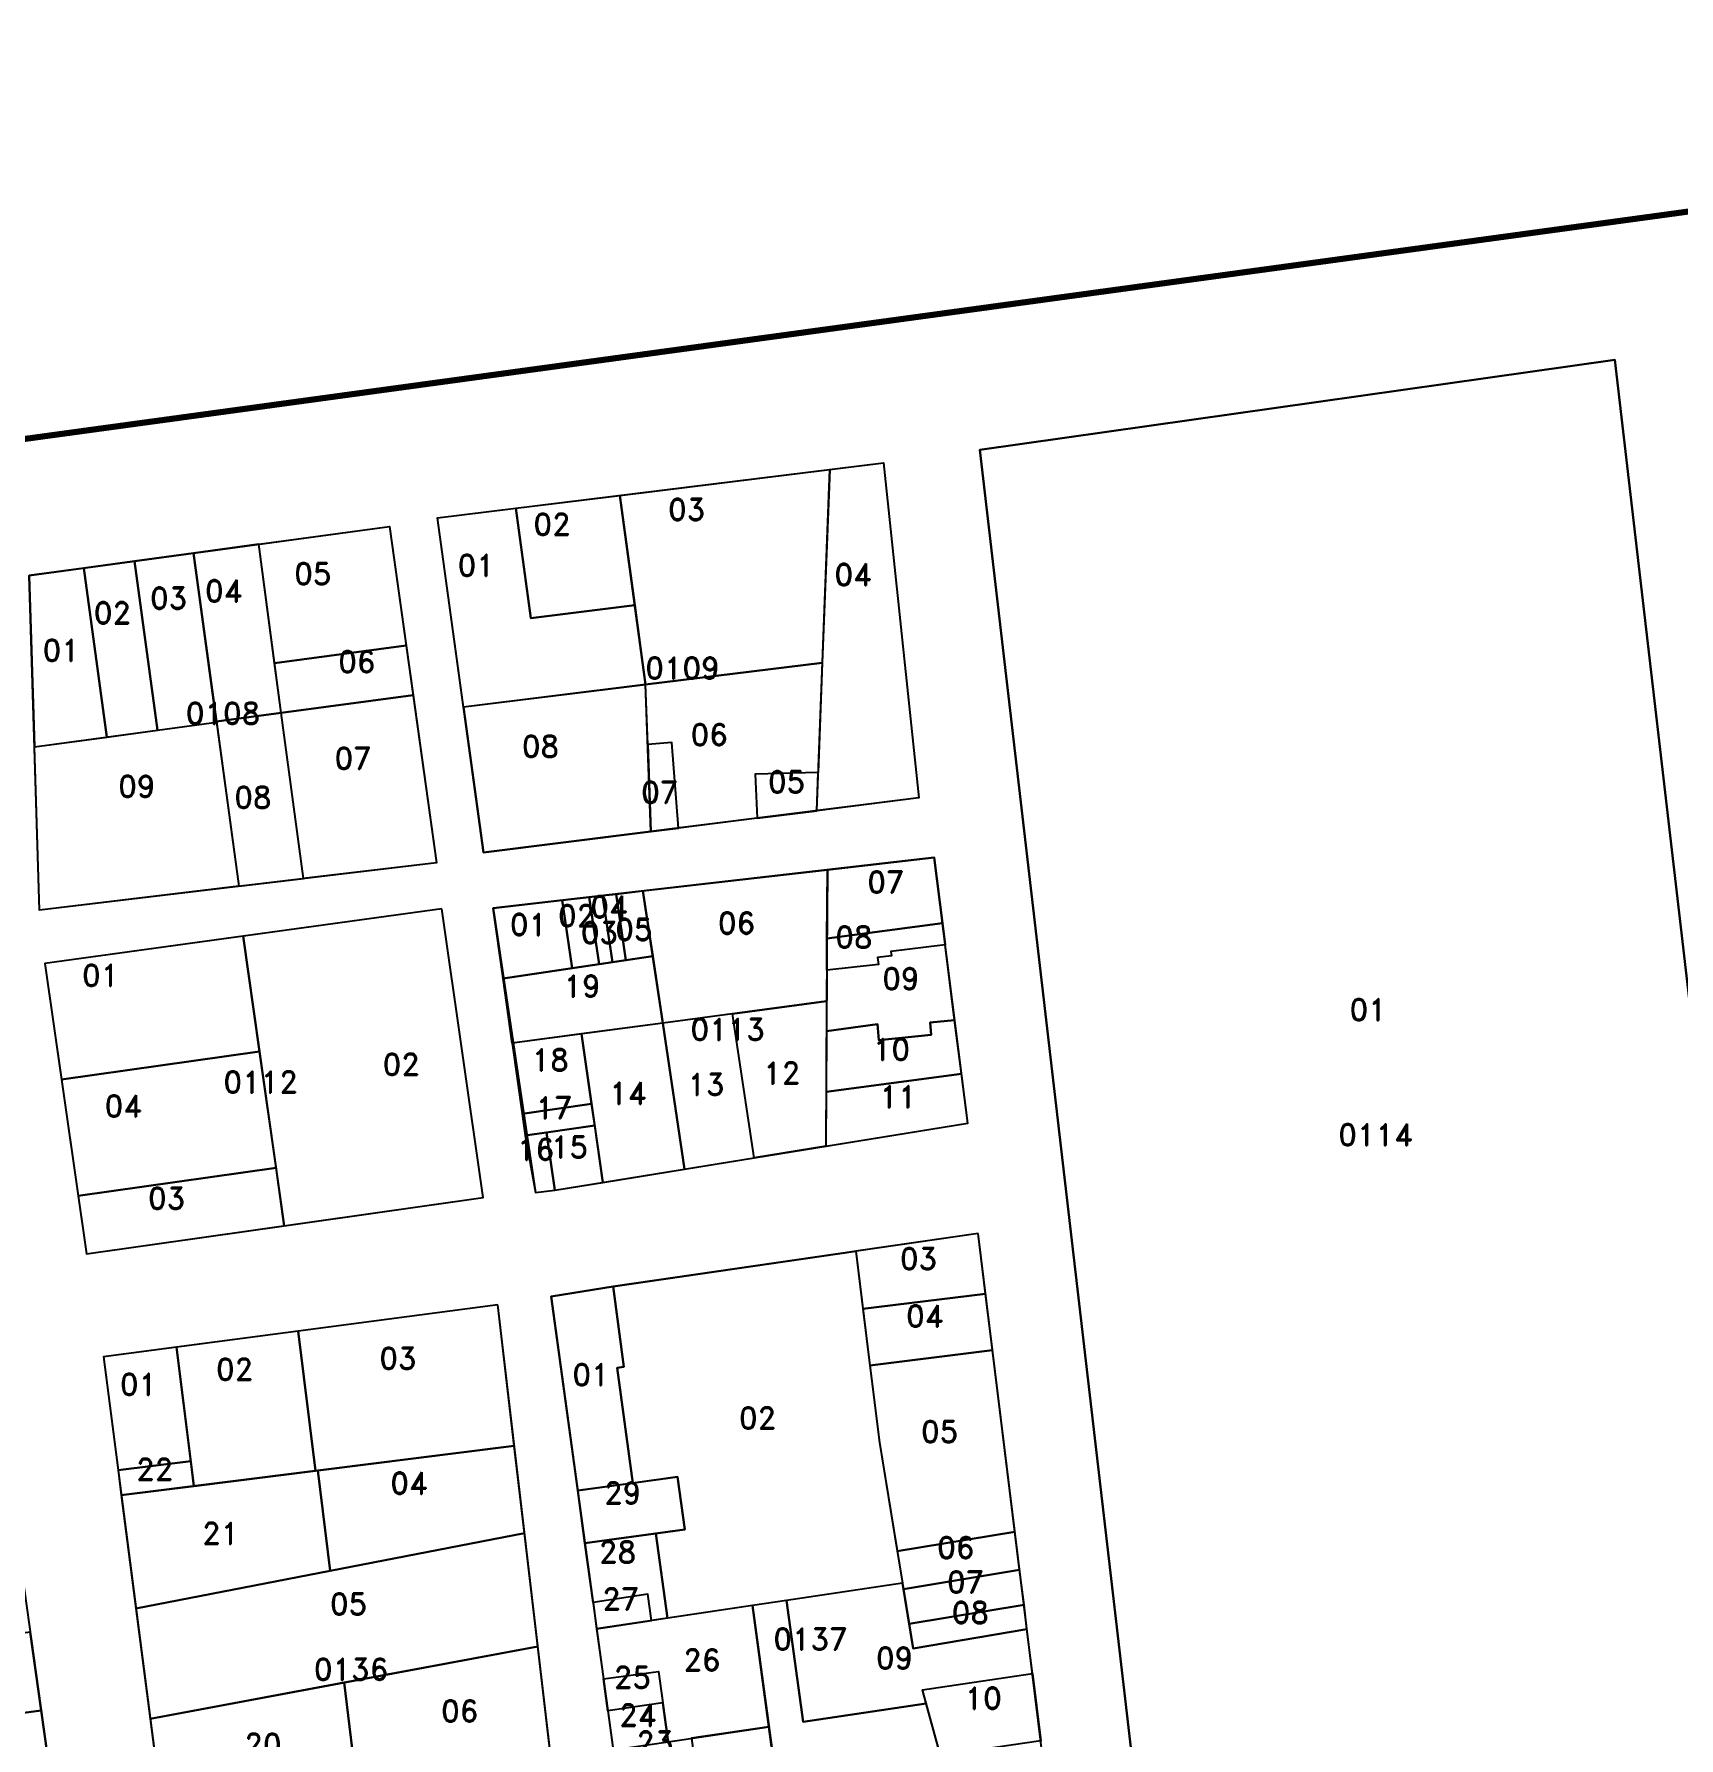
# Model space of a CAD drawing. Header units: inches. Extents: x 278406 to 279830, y 8664136 to 8666196.
# Drawn here: x 279222.6 to 279525.7, y 8665882.2 to 8666196.2 of the extents above; entities that cross this region are included whole.
import ezdxf
from ezdxf.enums import TextEntityAlignment as Align

# ---------------------------------------------------------------- set-up
doc = ezdxf.new("R2010")
doc.units = ezdxf.units.IN
doc.header["$MEASUREMENT"] = 0
for name, color, linetype in [('LOTE_PL', 4, 'Continuous'), ('LOTE_TXT', 7, 'ByLayer'), ('MZA_NRO', 1, 'Continuous'), ('SECTORES_PL', 7, 'ByLayer')]:
    doc.layers.add(name, color=color, linetype=linetype)
doc.layers.add('MZA_PL', color=7, linetype='Continuous', true_color=0xdc8a38)
doc.styles.add('LOTE_NRO', font='romand.shx')
doc.styles.add('MZA_NRO', font='romand.shx')

msp = doc.modelspace()

# ---------------------------------------------------------------- linework, layer by layer
at = {"layer": 'LOTE_PL'}
for points in [[(279396.93, 8666119.61), (279428.26, 8665850.33), (279545.24, 8665866.89), (279513.92, 8666136.17), (279396.93, 8666119.61)], [(279330.54, 8666111.19), (279369.25, 8666115.97), (279367.88, 8666080.34), (279335.32, 8666076.32), (279330.54, 8666111.19)], [(279369.25, 8666115.97), (279379.17, 8666117.2), (279385.69, 8666055.44), (279366.84, 8666053.08), (279369.25, 8666115.97)], [(279296.99, 8666107.05), (279311.39, 8666108.83), (279314.16, 8666088.58), (279333.31, 8666090.94), (279335.32, 8666076.31), (279301.77, 8666072.17), (279296.99, 8666107.05)], [(279311.39, 8666108.83), (279330.54, 8666111.19), (279333.31, 8666090.94), (279314.16, 8666088.58), (279311.39, 8666108.83)], [(279288.09, 8666105.49), (279291.18, 8666083.5), (279266.95, 8666080.26), (279264.01, 8666102.2), (279288.09, 8666105.49)], [(279252.02, 8666100.56), (279241.12, 8666099.07), (279245.35, 8666067.91), (279256.25, 8666069.39), (279252.02, 8666100.56)], [(279264.01, 8666102.2), (279252.02, 8666100.56), (279256.24, 8666069.52), (279268.17, 8666071.14), (279264.01, 8666102.2)], [(279231.81, 8666097.8), (279221.7, 8666096.42), (279222.7, 8666064.84), (279236.04, 8666066.65), (279231.81, 8666097.8)], [(279241.12, 8666099.07), (279231.81, 8666097.8), (279236.04, 8666066.65), (279245.35, 8666067.91), (279241.12, 8666099.07)], [(279291.18, 8666083.5), (279292.46, 8666074.39), (279268.17, 8666071.14), (279266.95, 8666080.26), (279291.18, 8666083.5)], [(279341.36, 8666049.88), (279340.12, 8666065.67), (279335.72, 8666065.26), (279335.32, 8666076.32), (279367.88, 8666080.34), (279367.11, 8666060.11), (279355.5, 8666059.79), (279355.85, 8666051.7), (279341.36, 8666049.88)], [(279292.46, 8666074.39), (279296.8, 8666043.45), (279272.27, 8666040.58), (279268.17, 8666071.14), (279292.46, 8666074.39)], [(279301.77, 8666072.17), (279305.44, 8666045.37), (279336.3, 8666049.25), (279335.32, 8666076.32), (279301.77, 8666072.17)], [(279268.17, 8666071.14), (279256.24, 8666069.52), (279260.35, 8666039.19), (279272.27, 8666040.58), (279268.17, 8666071.14)], [(279260.35, 8666039.19), (279223.64, 8666034.75), (279222.7, 8666064.84), (279256.25, 8666069.39), (279260.35, 8666039.19)], [(279336.3, 8666049.25), (279341.36, 8666049.88), (279340.12, 8666065.67), (279335.72, 8666065.26), (279336.3, 8666049.25)], [(279355.85, 8666051.7), (279366.84, 8666053.08), (279367.11, 8666060.11), (279355.5, 8666059.79), (279355.85, 8666051.7)], [(279390.01, 8666032.35), (279368.74, 8666029.53), (279368.81, 8666042.2), (279388.48, 8666044.46), (279390.01, 8666032.35)], [(279368.81, 8666042.2), (279368.67, 8666017.96), (279338.46, 8666013.95), (279334.83, 8666038.29), (279368.81, 8666042.2)], [(279307.22, 8666035.12), (279319.93, 8666036.58), (279321.75, 8666024.04), (279309.04, 8666022.15), (279307.22, 8666035.12)], [(279324.9, 8666037.15), (279326.74, 8666024.78), (279321.75, 8666024.04), (279319.93, 8666036.58), (279324.9, 8666037.15)], [(279327.38, 8666037.44), (279329.21, 8666025.15), (279326.74, 8666024.78), (279324.9, 8666037.15), (279327.38, 8666037.44)], [(279329.87, 8666037.72), (279331.68, 8666025.52), (279329.21, 8666025.15), (279327.38, 8666037.44), (279329.87, 8666037.72)], [(279334.83, 8666038.29), (279336.63, 8666026.25), (279331.68, 8666025.52), (279329.87, 8666037.72), (279334.83, 8666038.29)], [(279297.78, 8666034.99), (279261.12, 8666029.94), (279268.72, 8665976.6), (279305.35, 8665981.82), (279297.78, 8666034.99)], [(279390.52, 8666028.39), (279380.52, 8666027.12), (279380.62, 8666026.36), (279378.05, 8666026.04), (279378.21, 8666024.74), (279368.71, 8666023.69), (279368.74, 8666029.53), (279390.01, 8666032.35), (279390.52, 8666028.39)], [(279261.12, 8666029.94), (279224.57, 8666024.9), (279227.65, 8666003.53), (279264.14, 8666008.73), (279261.12, 8666029.94)], [(279390.52, 8666028.39), (279380.52, 8666027.12), (279380.62, 8666026.36), (279378.05, 8666026.04), (279378.21, 8666024.74), (279368.71, 8666023.69), (279368.64, 8666012.48), (279378.08, 8666013.73), (279378.28, 8666010.8), (279387.96, 8666011.8), (279387.75, 8666014.08), (279392.27, 8666014.5), (279390.52, 8666028.39)], [(279309.04, 8666022.15), (279336.63, 8666026.25), (279338.46, 8666013.95), (279310.71, 8666010.26), (279309.04, 8666022.15)], [(279355.3, 8665989.1), (279351.34, 8666015.66), (279368.67, 8666017.96), (279368.52, 8665991.25), (279355.3, 8665989.1)], [(279355.3, 8665989.1), (279351.34, 8666015.66), (279338.46, 8666013.95), (279342.46, 8665987.01), (279355.3, 8665989.1)], [(279392.27, 8666014.5), (279387.75, 8666014.08), (279387.96, 8666011.8), (279378.28, 8666010.8), (279378.08, 8666013.73), (279368.64, 8666012.48), (279368.58, 8666001.26), (279393.53, 8666004.58), (279392.27, 8666014.5)], [(279312.55, 8665997.19), (279325.37, 8665999.05), (279323.5, 8666011.96), (279310.71, 8666010.26), (279312.55, 8665997.19)], [(279342.46, 8665987.01), (279338.46, 8666013.95), (279323.5, 8666011.96), (279327.46, 8665984.57), (279342.46, 8665987.01)], [(279264.14, 8666008.73), (279227.65, 8666003.53), (279230.75, 8665982.1), (279267.2, 8665987.29), (279264.14, 8666008.73)], [(279393.53, 8666004.58), (279368.58, 8666001.26), (279368.52, 8665991.25), (279394.68, 8665995.5), (279393.53, 8666004.58)], [(279313.1, 8665993.23), (279325.94, 8665995.09), (279325.37, 8665999.05), (279312.55, 8665997.19), (279313.1, 8665993.23)], [(279318.58, 8665983.13), (279317.03, 8665993.8), (279313.1, 8665993.23), (279315, 8665982.75), (279318.58, 8665983.13)], [(279327.46, 8665984.57), (279325.94, 8665995.09), (279317.03, 8665993.8), (279318.58, 8665983.13), (279327.46, 8665984.57)], [(279267.2, 8665987.29), (279230.75, 8665982.1), (279232.29, 8665971.41), (279268.72, 8665976.6), (279267.2, 8665987.29)], [(279396.61, 8665975.17), (279374.04, 8665971.9), (279375.36, 8665961.26), (279397.98, 8665964.06), (279396.61, 8665975.17)], [(279374.04, 8665971.9), (279376.65, 8665950.84), (279378.4, 8665936.67), (279382.67, 8665910.72), (279361.29, 8665907.54), (279354.99, 8665906.6), (279339.33, 8665904.27), (279337.2, 8665919.87), (279342.54, 8665920.6), (279341.22, 8665930.31), (279332.96, 8665929.18), (279330.06, 8665950.43), (279331.33, 8665950.61), (279329.31, 8665965.42), (279374.04, 8665971.9)], [(279329.31, 8665965.42), (279331.33, 8665950.61), (279330.06, 8665950.43), (279332.96, 8665929.18), (279322.81, 8665927.8), (279317.93, 8665963.57), (279329.31, 8665965.42)], [(279308.06, 8665962.04), (279271.28, 8665957.18), (279274.5, 8665931.44), (279311.12, 8665936.02), (279308.06, 8665962.04)], [(279397.98, 8665964.06), (279375.36, 8665961.26), (279376.65, 8665950.84), (279399.26, 8665953.64), (279397.98, 8665964.06)], [(279271.28, 8665957.18), (279248.87, 8665954.22), (279252.08, 8665928.63), (279274.5, 8665931.44), (279271.28, 8665957.18)], [(279248.87, 8665954.22), (279235.39, 8665952.44), (279238.1, 8665931.52), (279251.51, 8665933.19), (279248.87, 8665954.22)], [(279399.26, 8665953.64), (279376.65, 8665950.84), (279378.4, 8665936.67), (279381.7, 8665916.63), (279403.38, 8665920.19), (279399.26, 8665953.64)], [(279311.12, 8665936.02), (279274.9, 8665931.49), (279277.2, 8665912.98), (279313.01, 8665919.93), (279311.12, 8665936.02)], [(279251.51, 8665933.19), (279238.1, 8665931.52), (279238.69, 8665926.95), (279252.08, 8665928.63), (279251.51, 8665933.19)], [(279274.9, 8665931.49), (279238.69, 8665926.95), (279241.39, 8665906.03), (279277.2, 8665912.98), (279274.9, 8665931.49)], [(279324.13, 8665918.09), (279322.81, 8665927.8), (279341.22, 8665930.31), (279342.54, 8665920.6), (279324.13, 8665918.09)], [(279403.38, 8665920.19), (279381.7, 8665916.63), (279382.85, 8665909.63), (279404.25, 8665913.15), (279403.38, 8665920.19)], [(279313.01, 8665919.93), (279241.39, 8665906.03), (279244.02, 8665885.7), (279315.46, 8665899.08), (279313.01, 8665919.93)], [(279324.13, 8665918.09), (279337.2, 8665919.87), (279339.33, 8665904.27), (279336.41, 8665903.84), (279335.75, 8665908.7), (279325.62, 8665907.19), (279324.13, 8665918.09)], [(279404.25, 8665913.15), (279382.85, 8665909.63), (279383.9, 8665903.22), (279405.05, 8665906.7), (279404.25, 8665913.15)], [(279326.28, 8665902.33), (279336.41, 8665903.84), (279335.75, 8665908.7), (279325.62, 8665907.19), (279326.28, 8665902.33)], [(279405.6, 8665902.23), (279384.65, 8665898.67), (279382.67, 8665910.72), (279361.29, 8665907.54), (279364.34, 8665885.19), (279387.05, 8665888.57), (279386.36, 8665891.08), (279406.6, 8665894.09), (279405.6, 8665902.23)], [(279221.88, 8665901.7), (279207.27, 8665899.72), (279206.32, 8665905.94), (279189.37, 8665903.65), (279192.17, 8665883.01), (279223.91, 8665887.25), (279221.88, 8665901.7)], [(279327.55, 8665893.09), (279337.69, 8665894.47), (279339.46, 8665881.49), (279358.04, 8665884.25), (279354.99, 8665906.6), (279326.28, 8665902.33), (279327.55, 8665893.09)], [(279397.8, 8665849.42), (279387.05, 8665888.57), (279364.34, 8665885.19), (279361.29, 8665907.54), (279354.99, 8665906.6), (279363.48, 8665844.32), (279397.8, 8665849.42)], [(279405.6, 8665902.23), (279405.05, 8665906.7), (279383.9, 8665903.22), (279384.65, 8665898.67), (279405.6, 8665902.23)], [(279315.46, 8665899.08), (279279.74, 8665892.39), (279282.3, 8665871.67), (279317.92, 8665878.07), (279315.46, 8665899.08)], [(279279.74, 8665892.39), (279244.02, 8665885.7), (279246.67, 8665865.27), (279282.3, 8665871.67), (279279.74, 8665892.39)], [(279327.55, 8665893.09), (279337.69, 8665894.47), (279338.48, 8665888.69), (279328.36, 8665887.18), (279327.55, 8665893.09)], [(279408.13, 8665881.69), (279389.69, 8665878.94), (279386.36, 8665891.08), (279406.6, 8665894.09), (279408.13, 8665881.69)], [(279223.91, 8665887.25), (279192.17, 8665883.01), (279194.95, 8665862.56), (279226.74, 8665867.14), (279223.91, 8665887.25)], [(279329.35, 8665879.99), (279339.46, 8665881.49), (279338.48, 8665888.69), (279328.36, 8665887.18), (279329.35, 8665879.99)], [(279330.59, 8665870.87), (279359.28, 8665875.14), (279358.04, 8665884.25), (279343.75, 8665882.13), (279344.25, 8665878.46), (279329.85, 8665876.32), (279330.59, 8665870.87)]]:
    msp.add_lwpolyline(points, close=True, dxfattribs=at)
at = {"layer": 'MZA_PL'}
for points in [[(279545.24, 8665866.89), (279428.26, 8665850.33), (279396.93, 8666119.61), (279513.92, 8666136.17), (279545.24, 8665866.89)], [(279385.69, 8666055.44), (279305.44, 8666045.37), (279296.99, 8666107.05), (279379.17, 8666117.2), (279385.69, 8666055.44)], [(279223.64, 8666034.75), (279221.7, 8666096.42), (279288.09, 8666105.49), (279296.8, 8666043.45), (279223.64, 8666034.75)], [(279388.48, 8666044.46), (279307.22, 8666035.12), (279315, 8665982.75), (279318.58, 8665983.13), (279394.68, 8665995.5), (279388.48, 8666044.46)], [(279297.78, 8666034.99), (279224.57, 8666024.9), (279232.29, 8665971.41), (279305.35, 8665981.82), (279297.78, 8666034.99)], [(279396.61, 8665975.17), (279329.31, 8665965.42), (279317.93, 8665963.57), (279334.8, 8665840.06), (279411.85, 8665851.51), (279396.61, 8665975.17)], [(279308.06, 8665962.04), (279235.39, 8665952.44), (279251.93, 8665824.61), (279323.01, 8665834.76), (279308.06, 8665962.04)], [(279232.91, 8665823.23), (279170.19, 8665812.94), (279151.56, 8665943.62), (279214.77, 8665952.28), (279232.91, 8665823.23)]]:
    msp.add_lwpolyline(points, close=True, dxfattribs=at)
at = {"layer": 'SECTORES_PL', "lineweight": 100}
msp.add_lwpolyline([(279127.56, 8665489.36), (279462.65, 8665536.05), (279829.51, 8665587), (279786.25, 8665890.74), (279766.68, 8666196.21), (279766.68, 8666196.21), (278536.45, 8666028.05)], dxfattribs=at)

# ---------------------------------------------------------------- texts
at = {"layer": 'LOTE_TXT', "style": 'LOTE_NRO'}
for s, p in [('03', (279342.89, 8666106.59)), ('02', (279318.08, 8666103.88)), ('01', (279304.1, 8666096.32)), ('05', (279273.99, 8666094.75)), ('04', (279373.56, 8666094.61)), ('03', (279247.42, 8666090.25)), ('04', (279257.55, 8666091.6)), ('02', (279237.06, 8666087.55)), ('01', (279227.62, 8666080.65)), ('06', (279282.09, 8666078.54)), ('06', (279347.04, 8666065.1)), ('07', (279281.42, 8666060.76)), ('08', (279315.94, 8666062.96)), ('09', (279241.55, 8666055.58)), ('07', (279337.93, 8666054.48)), ('05', (279361.3, 8666056.4)), ('08', (279262.94, 8666053.55)), ('07', (279379.61, 8666037.92)), ('04', (279328.57, 8666033.37)), ('01', (279313.73, 8666030.11)), ('02', (279322.61, 8666031.72)), ('05', (279333.16, 8666029.19)), ('06', (279352.07, 8666030.36)), ('03', (279326.81, 8666028.62)), ('08', (279373.7, 8666027.79)), ('01', (279234.89, 8666020.75)), ('09', (279382.37, 8666020.13)), ('19', (279323.6, 8666018.75)), ('01', (279468.48, 8666014.43)), ('02', (279290.28, 8666004.33)), ('18', (279317.74, 8666005.17)), ('10', (279380.63, 8666007.09)), ('12', (279360.4, 8666002.73)), ('14', (279332.03, 8665999.03)), ('13', (279346.45, 8666000.63)), ('11', (279381.85, 8665998.38)), ('04', (279239.05, 8665996.67)), ('17', (279318.44, 8665996.33)), ('16', (279315.03, 8665988.68)), ('15', (279321.29, 8665989.11)), ('03', (279247.05, 8665979.67)), ('03', (279385.62, 8665968.53)), ('04', (279386.76, 8665957.94)), ('02', (279259.58, 8665948.15)), ('03', (279289.68, 8665950.17)), ('01', (279241.87, 8665945.37)), ('01', (279325.26, 8665947.17)), ('02', (279355.95, 8665939.17)), ('05', (279389.51, 8665936.67)), ('22', (279244.85, 8665929.68)), ('04', (279291.7, 8665927.15)), ('29', (279331.09, 8665925.32)), ('21', (279257.01, 8665917.88)), ('28', (279330.14, 8665914.47)), ('06', (279392.48, 8665915.29)), ('07', (279394.29, 8665908.94)), ('05', (279280.57, 8665904.91)), ('27', (279330.75, 8665905.81)), ('08', (279395.18, 8665903.32)), ('26', (279345.69, 8665894.57)), ('09', (279381.2, 8665894.92)), ('25', (279332.88, 8665891.35)), ('06', (279301.06, 8665885.15)), ('10', (279397.53, 8665887.53)), ('24', (279333.86, 8665884.4)), ('20', (279264.8, 8665879.01)), ('23', (279337.04, 8665879.42))]:
    msp.add_text(s, height=4, dxfattribs=at).set_placement(p, align=Align.CENTER)
at = {"layer": 'MZA_NRO', "style": 'MZA_NRO'}
for s, p in [('0109', (279342.12, 8666079.37)), ('0108', (279257.44, 8666071.05)), ('0113', (279350.45, 8666012.78)), ('0112', (279264.38, 8666003.07)), ('0114', (279469.84, 8665993.36)), ('0137', (279365.72, 8665900.42)), ('0136', (279281.04, 8665894.87))]:
    msp.add_text(s, height=4, dxfattribs=at).set_placement(p, align=Align.MIDDLE_CENTER)

doc.saveas('drawing.dxf')
